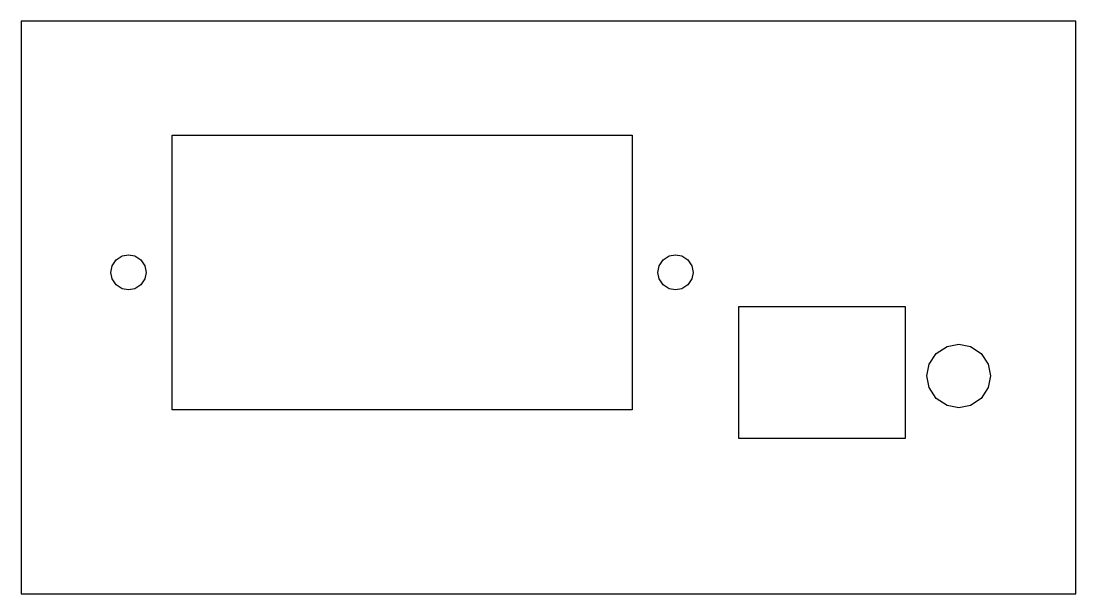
# Model space of a CAD drawing. Extents: x -63 to 45, y -28 to 30.
import ezdxf

# ---------------------------------------------------------------- set-up
doc = ezdxf.new("R2010")
doc.units = 0
doc.layers.add('s00f-#def-outline', color=7, linetype='CONTINUOUS')

msp = doc.modelspace()

# ---------------------------------------------------------------- linework, layer by layer
at = {"layer": 's00f-#def-outline', "color": 7, "linetype": 'CONTINUOUS', "lineweight": 30, "true_color": 0x000000}
for points in [[(44.55, 30.17), (-63.45, 30.17), (-63.45, -28.44), (44.55, -28.44), (44.55, 30.17)], [(-0.9, 18.51), (-0.9, -9.59), (-48, -9.59), (-48, 18.51), (-0.9, 18.51)], [(-51.18, 5.74), (-50.78, 5.13), (-50.65, 4.46), (-50.78, 3.8), (-51.18, 3.19), (-51.79, 2.79), (-52.45, 2.66), (-53.11, 2.79), (-53.72, 3.19), (-54.13, 3.8), (-54.25, 4.46), (-54.13, 5.13), (-53.72, 5.74), (-53.11, 6.14), (-52.45, 6.26), (-51.79, 6.14), (-51.18, 5.74)], [(4.21, 6.14), (4.82, 5.74), (5.22, 5.13), (5.35, 4.46), (5.22, 3.8), (4.82, 3.19), (4.21, 2.79), (3.55, 2.66), (2.89, 2.79), (2.28, 3.19), (1.87, 3.8), (1.75, 4.46), (1.87, 5.13), (2.28, 5.74), (2.89, 6.14), (3.55, 6.26), (4.21, 6.14)], [(27.05, -12.54), (10.05, -12.54), (10.05, 0.96), (27.05, 0.96), (27.05, -12.54)], [(33.74, -3.12), (34.85, -3.84), (35.57, -4.94), (35.8, -6.14), (35.57, -7.33), (34.85, -8.44), (33.74, -9.16), (32.55, -9.39), (31.35, -9.16), (30.25, -8.44), (29.53, -7.33), (29.3, -6.14), (29.53, -4.94), (30.25, -3.84), (31.35, -3.12), (32.55, -2.89), (33.74, -3.12)]]:
    msp.add_lwpolyline(points, dxfattribs=at)

doc.saveas('drawing.dxf')
